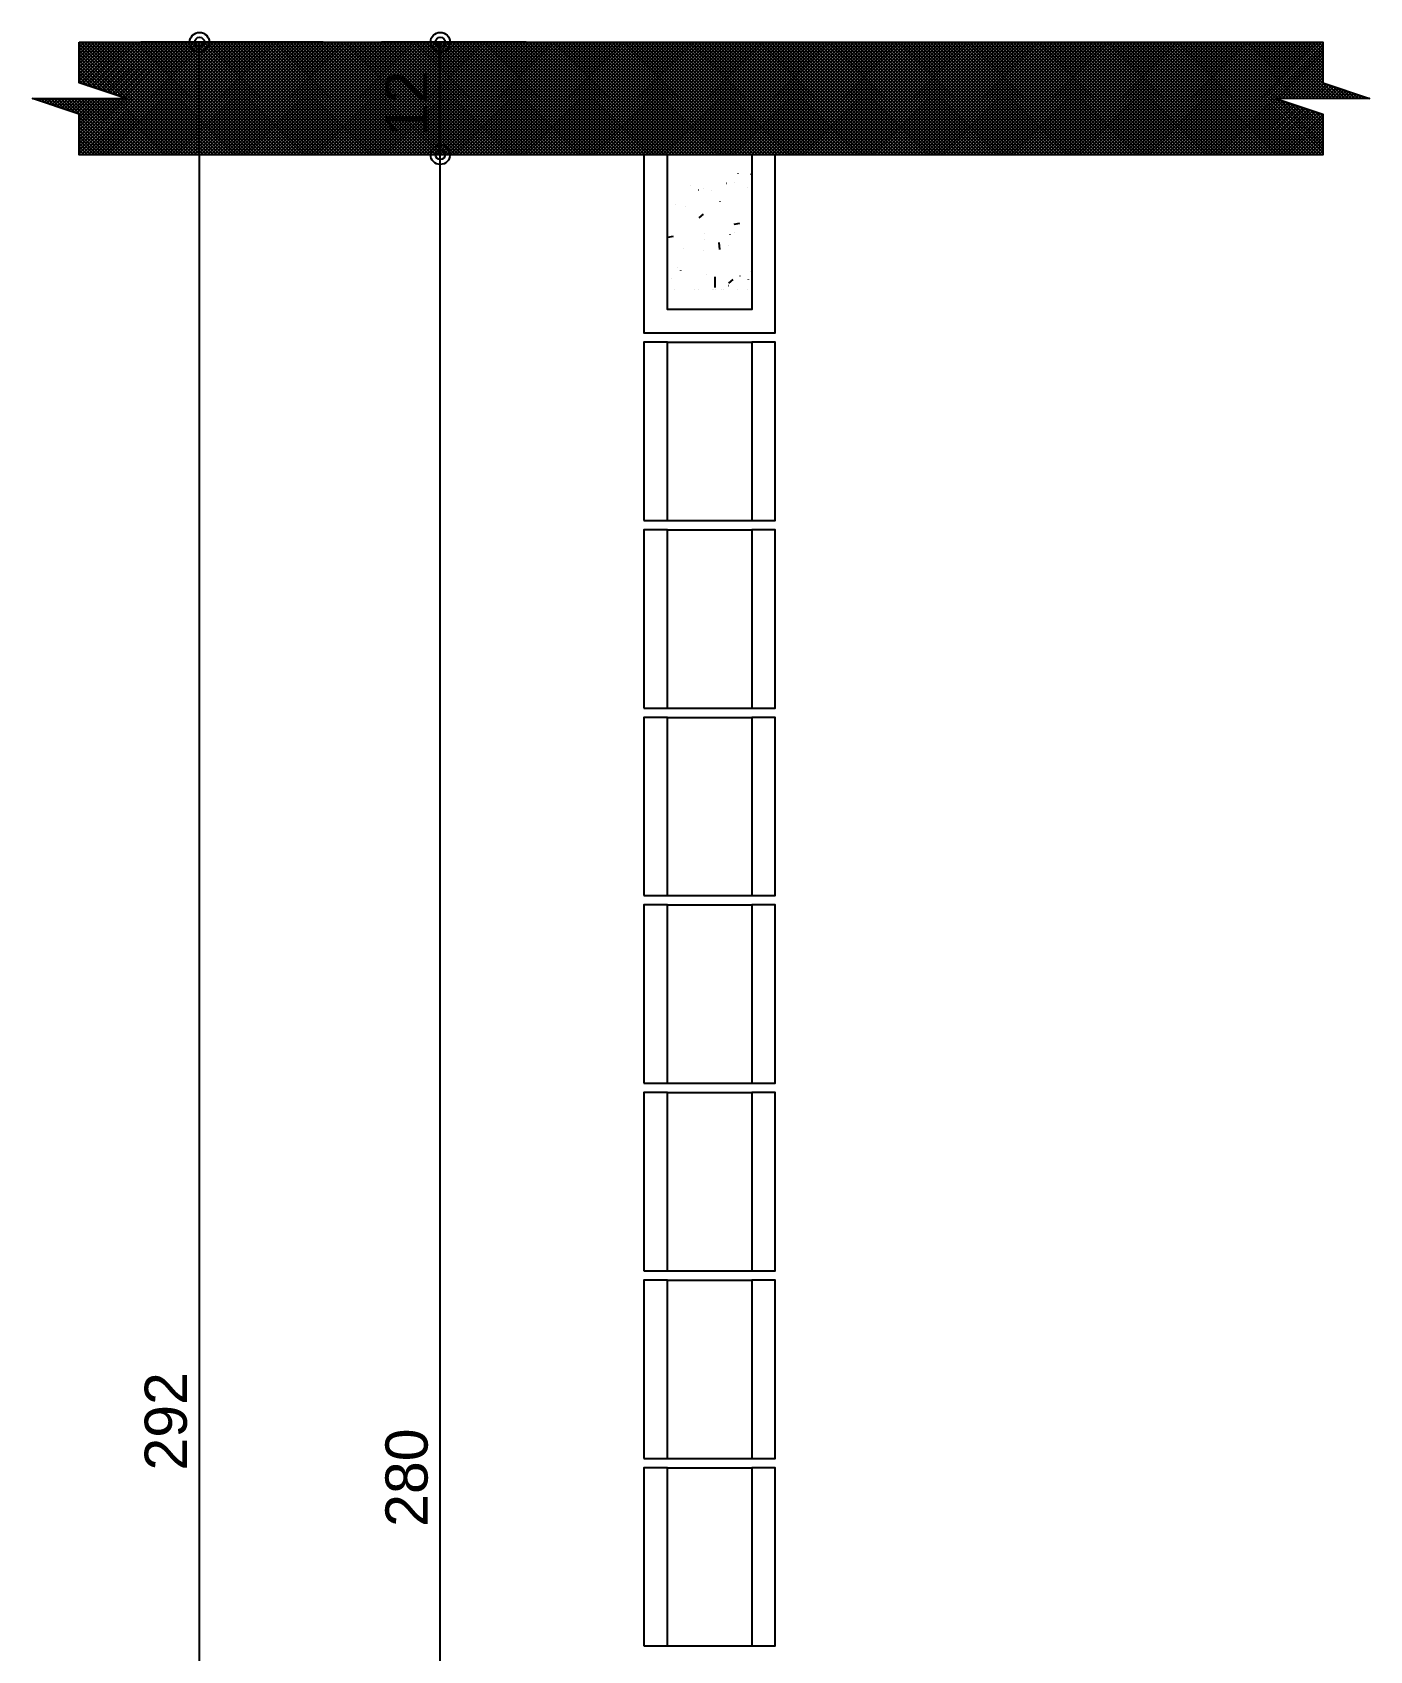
# Model space of a CAD drawing. Extents: x 0 to 119, y 0 to 84.
# Drawn here: x 14.09 to 19.79, y 35.34 to 42.24 of the extents above; entities that cross this region are included whole.
import ezdxf

# ---------------------------------------------------------------- set-up
doc = ezdxf.new("R2010")
doc.units = 0
doc.header["$MEASUREMENT"] = 0
for name, color, linetype in [('10', 252, 'CONTINUOUS'), ('29', 9, 'CONTINUOUS'), ('32', 250, 'CONTINUOUS'), ('6', 178, 'CONTINUOUS')]:
    doc.layers.add(name, color=color, linetype=linetype)
doc.styles.add('TQS_ARIAL', font='arial.ttf')

msp = doc.modelspace()

# ---------------------------------------------------------------- linework, layer by layer
at = {"layer": '10', "color": 252, "linetype": 'Continuous'}
for p, q in [((16.796902, 40.920848), (17.156902, 40.920848)), ((16.796902, 40.160848), (17.156902, 40.160848)), ((16.796902, 40.120848), (17.156902, 40.120848)), ((16.796902, 39.360848), (17.156902, 39.360848)), ((16.796902, 39.320848), (17.156902, 39.320848)), ((16.796902, 38.560848), (17.156902, 38.560848)), ((16.796902, 38.520848), (17.156902, 38.520848)), ((16.796902, 37.760848), (17.156902, 37.760848)), ((16.796902, 37.720848), (17.156902, 37.720848)), ((16.796902, 36.960848), (17.156902, 36.960848)), ((16.796902, 36.920848), (17.156902, 36.920848)), ((16.796902, 36.160848), (17.156902, 36.160848)), ((16.796902, 36.120848), (17.156902, 36.120848)), ((16.796902, 35.360848), (17.156902, 35.360848))]:
    msp.add_line(p, q, dxfattribs=at)
for points in [[(16.796902, 41.720848), (16.696902, 41.720848), (16.696902, 40.960848), (17.256902, 40.960848), (17.256902, 41.720848), (17.156902, 41.720848), (17.156902, 41.060848), (16.796902, 41.060848), (16.796902, 41.720848)], [(16.696902, 40.160848), (16.796902, 40.160848), (16.796902, 40.920848), (16.696902, 40.920848), (16.696902, 40.160848)], [(17.156902, 40.160848), (17.256902, 40.160848), (17.256902, 40.920848), (17.156902, 40.920848), (17.156902, 40.160848)], [(16.696902, 39.360848), (16.796902, 39.360848), (16.796902, 40.120848), (16.696902, 40.120848), (16.696902, 39.360848)], [(17.156902, 39.360848), (17.256902, 39.360848), (17.256902, 40.120848), (17.156902, 40.120848), (17.156902, 39.360848)], [(16.696902, 38.560848), (16.796902, 38.560848), (16.796902, 39.320848), (16.696902, 39.320848), (16.696902, 38.560848)], [(17.156902, 38.560848), (17.256902, 38.560848), (17.256902, 39.320848), (17.156902, 39.320848), (17.156902, 38.560848)], [(16.696902, 37.760848), (16.796902, 37.760848), (16.796902, 38.520848), (16.696902, 38.520848), (16.696902, 37.760848)], [(17.156902, 37.760848), (17.256902, 37.760848), (17.256902, 38.520848), (17.156902, 38.520848), (17.156902, 37.760848)], [(16.696902, 36.960848), (16.796902, 36.960848), (16.796902, 37.720848), (16.696902, 37.720848), (16.696902, 36.960848)], [(17.156902, 36.960848), (17.256902, 36.960848), (17.256902, 37.720848), (17.156902, 37.720848), (17.156902, 36.960848)], [(16.696902, 36.160848), (16.796902, 36.160848), (16.796902, 36.920848), (16.696902, 36.920848), (16.696902, 36.160848)], [(17.156902, 36.160848), (17.256902, 36.160848), (17.256902, 36.920848), (17.156902, 36.920848), (17.156902, 36.160848)], [(16.696902, 35.360848), (16.796902, 35.360848), (16.796902, 36.120848), (16.696902, 36.120848), (16.696902, 35.360848)], [(17.156902, 35.360848), (17.256902, 35.360848), (17.256902, 36.120848), (17.156902, 36.120848), (17.156902, 35.360848)]]:
    msp.add_lwpolyline(points, dxfattribs=at)
at = {"layer": '29', "color": 9, "linetype": 'Continuous'}
for p, q in [((14.290015, 41.725758), (14.765105, 42.200848)), ((14.290015, 41.7399), (14.750963, 42.200848)), ((14.290015, 41.754042), (14.736821, 42.200848)), ((14.290015, 42.036885), (14.453978, 42.200848)), ((14.290015, 42.051027), (14.439836, 42.200848)), ((14.290015, 42.065169), (14.425694, 42.200848)), ((14.290015, 42.079311), (14.411552, 42.200848)), ((14.290015, 42.093454), (14.39741, 42.200848)), ((14.290015, 42.107596), (14.383268, 42.200848)), ((14.290015, 42.121738), (14.369125, 42.200848)), ((14.290015, 42.13588), (14.354983, 42.200848)), ((14.290015, 42.150022), (14.340841, 42.200848)), ((14.290015, 42.164164), (14.326699, 42.200848)), ((14.290015, 42.178306), (14.312557, 42.200848)), ((14.290015, 42.192448), (14.298415, 42.200848)), ((14.290015, 42.193675), (14.762841, 41.720848)), ((14.290015, 42.179533), (14.748699, 41.720848)), ((14.293594, 42.026322), (14.46812, 42.200848)), ((14.296983, 42.200848), (14.776983, 41.720848)), ((14.299247, 41.720848), (14.779247, 42.200848)), ((14.3042, 42.022786), (14.482263, 42.200848)), ((14.311126, 42.200848), (14.791126, 41.720848)), ((14.313389, 41.720848), (14.793389, 42.200848)), ((14.314807, 42.019251), (14.496405, 42.200848)), ((14.325268, 42.200848), (14.805268, 41.720848)), ((14.325414, 42.015715), (14.510547, 42.200848)), ((14.327532, 41.720848), (14.807532, 42.200848)), ((14.33602, 42.01218), (14.524689, 42.200848)), ((14.33941, 42.200848), (14.81941, 41.720848)), ((14.341674, 41.720848), (14.821674, 42.200848)), ((14.346627, 42.008644), (14.538831, 42.200848)), ((14.353552, 42.200848), (14.833552, 41.720848)), ((14.355816, 41.720848), (14.835816, 42.200848)), ((14.357233, 42.005109), (14.552973, 42.200848)), ((14.367694, 42.200848), (14.847694, 41.720848)), ((14.36784, 42.001573), (14.567115, 42.200848)), ((14.369958, 41.720848), (14.849958, 42.200848)), ((14.378447, 41.998038), (14.581257, 42.200848)), ((14.381836, 42.200848), (14.861836, 41.720848)), ((14.3841, 41.720848), (14.8641, 42.200848)), ((14.389053, 41.994502), (14.5954, 42.200848)), ((14.395978, 42.200848), (14.875978, 41.720848)), ((14.398242, 41.720848), (14.878242, 42.200848)), ((14.39966, 41.990967), (14.609542, 42.200848)), ((14.410121, 42.200848), (14.890121, 41.720848)), ((14.410267, 41.987431), (14.623684, 42.200848)), ((14.412384, 41.720848), (14.892384, 42.200848)), ((14.420873, 41.983895), (14.637826, 42.200848)), ((14.424263, 42.200848), (14.904263, 41.720848)), ((14.426527, 41.720848), (14.906527, 42.200848)), ((14.43148, 41.98036), (14.651968, 42.200848)), ((14.438405, 42.200848), (14.918405, 41.720848)), ((14.440669, 41.720848), (14.920669, 42.200848)), ((14.442086, 41.976824), (14.66611, 42.200848)), ((14.452547, 42.200848), (14.932547, 41.720848)), ((14.452693, 41.973289), (14.680252, 42.200848)), ((14.454811, 41.720848), (14.934811, 42.200848)), ((14.4633, 41.969753), (14.694395, 42.200848)), ((14.466689, 42.200848), (14.946689, 41.720848)), ((14.468953, 41.720848), (14.948953, 42.200848)), ((14.473906, 41.966218), (14.708537, 42.200848)), ((14.480831, 42.200848), (14.960831, 41.720848)), ((14.483095, 41.720848), (14.963095, 42.200848)), ((14.484513, 41.962682), (14.722679, 42.200848)), ((14.494973, 42.200848), (14.974973, 41.720848)), ((14.497237, 41.720848), (14.977237, 42.200848)), ((14.509116, 42.200848), (14.989116, 41.720848)), ((14.511379, 41.720848), (14.991379, 42.200848)), ((14.523258, 42.200848), (15.003258, 41.720848)), ((14.525522, 41.720848), (15.005522, 42.200848)), ((14.5374, 42.200848), (15.0174, 41.720848)), ((14.539664, 41.720848), (15.019664, 42.200848)), ((14.551542, 42.200848), (15.031542, 41.720848)), ((14.553806, 41.720848), (15.033806, 42.200848)), ((14.565684, 42.200848), (15.045684, 41.720848)), ((14.567948, 41.720848), (15.047948, 42.200848)), ((14.579826, 42.200848), (15.059826, 41.720848)), ((14.58209, 41.720848), (15.06209, 42.200848)), ((14.593968, 42.200848), (15.073968, 41.720848)), ((14.596232, 41.720848), (15.076232, 42.200848)), ((14.60811, 42.200848), (15.08811, 41.720848)), ((14.610374, 41.720848), (15.090374, 42.200848)), ((14.622253, 42.200848), (15.102253, 41.720848)), ((14.624516, 41.720848), (15.104516, 42.200848)), ((14.636395, 42.200848), (15.116395, 41.720848)), ((14.638659, 41.720848), (15.118659, 42.200848)), ((14.650537, 42.200848), (15.130537, 41.720848)), ((14.652801, 41.720848), (15.132801, 42.200848)), ((14.664679, 42.200848), (15.144679, 41.720848)), ((14.666943, 41.720848), (15.146943, 42.200848)), ((14.678821, 42.200848), (15.158821, 41.720848)), ((14.681085, 41.720848), (15.161085, 42.200848)), ((14.692963, 42.200848), (15.172963, 41.720848)), ((14.695227, 41.720848), (15.175227, 42.200848)), ((14.707105, 42.200848), (15.187105, 41.720848)), ((14.709369, 41.720848), (15.189369, 42.200848)), ((14.721248, 42.200848), (15.201248, 41.720848)), ((14.723511, 41.720848), (15.203511, 42.200848)), ((14.73539, 42.200848), (15.21539, 41.720848)), ((14.737654, 41.720848), (15.217654, 42.200848)), ((14.749532, 42.200848), (15.229532, 41.720848)), ((14.751796, 41.720848), (15.231796, 42.200848)), ((14.763674, 42.200848), (15.243674, 41.720848)), ((14.765938, 41.720848), (15.245938, 42.200848)), ((14.777816, 42.200848), (15.257816, 41.720848)), ((14.78008, 41.720848), (15.26008, 42.200848)), ((14.791958, 42.200848), (15.271958, 41.720848)), ((14.794222, 41.720848), (15.274222, 42.200848)), ((14.8061, 42.200848), (15.2861, 41.720848)), ((14.808364, 41.720848), (15.288364, 42.200848)), ((14.820243, 42.200848), (15.300243, 41.720848)), ((14.822506, 41.720848), (15.302506, 42.200848)), ((14.834385, 42.200848), (15.314385, 41.720848)), ((14.836649, 41.720848), (15.316649, 42.200848)), ((14.848527, 42.200848), (15.328527, 41.720848)), ((14.850791, 41.720848), (15.330791, 42.200848)), ((14.862669, 42.200848), (15.342669, 41.720848)), ((14.864933, 41.720848), (15.344933, 42.200848)), ((14.876811, 42.200848), (15.356811, 41.720848)), ((14.879075, 41.720848), (15.359075, 42.200848)), ((14.890953, 42.200848), (15.370953, 41.720848)), ((14.893217, 41.720848), (15.373217, 42.200848)), ((14.905095, 42.200848), (15.385095, 41.720848)), ((14.907359, 41.720848), (15.387359, 42.200848)), ((14.919237, 42.200848), (15.399237, 41.720848)), ((14.921501, 41.720848), (15.401501, 42.200848)), ((14.93338, 42.200848), (15.41338, 41.720848)), ((14.935643, 41.720848), (15.415643, 42.200848)), ((14.947522, 42.200848), (15.427522, 41.720848)), ((14.949786, 41.720848), (15.429786, 42.200848)), ((14.961664, 42.200848), (15.441664, 41.720848)), ((14.963928, 41.720848), (15.443928, 42.200848)), ((14.975806, 42.200848), (15.455806, 41.720848)), ((14.97807, 41.720848), (15.45807, 42.200848)), ((14.989948, 42.200848), (15.469948, 41.720848)), ((14.992212, 41.720848), (15.472212, 42.200848)), ((15.00409, 42.200848), (15.48409, 41.720848)), ((15.006354, 41.720848), (15.486354, 42.200848)), ((15.018232, 42.200848), (15.498232, 41.720848)), ((15.020496, 41.720848), (15.500496, 42.200848)), ((15.032375, 42.200848), (15.512375, 41.720848)), ((15.034638, 41.720848), (15.514638, 42.200848)), ((15.046517, 42.200848), (15.526517, 41.720848)), ((15.048781, 41.720848), (15.528781, 42.200848)), ((15.060659, 42.200848), (15.540659, 41.720848)), ((15.062923, 41.720848), (15.542923, 42.200848)), ((15.074801, 42.200848), (15.554801, 41.720848)), ((15.077065, 41.720848), (15.557065, 42.200848)), ((15.088943, 42.200848), (15.568943, 41.720848)), ((15.091207, 41.720848), (15.571207, 42.200848)), ((15.103085, 42.200848), (15.583085, 41.720848)), ((15.105349, 41.720848), (15.585349, 42.200848)), ((15.117227, 42.200848), (15.597227, 41.720848)), ((15.119491, 41.720848), (15.599491, 42.200848)), ((15.131369, 42.200848), (15.611369, 41.720848)), ((15.133633, 41.720848), (15.613633, 42.200848)), ((15.145512, 42.200848), (15.625512, 41.720848)), ((15.147775, 41.720848), (15.627775, 42.200848)), ((15.159654, 42.200848), (15.639654, 41.720848)), ((15.161918, 41.720848), (15.641918, 42.200848)), ((15.173796, 42.200848), (15.653796, 41.720848)), ((15.17606, 41.720848), (15.65606, 42.200848)), ((15.187938, 42.200848), (15.667938, 41.720848)), ((15.190202, 41.720848), (15.670202, 42.200848)), ((15.20208, 42.200848), (15.68208, 41.720848)), ((15.204344, 41.720848), (15.684344, 42.200848)), ((15.216222, 42.200848), (15.696222, 41.720848)), ((15.218486, 41.720848), (15.698486, 42.200848)), ((15.230364, 42.200848), (15.710364, 41.720848)), ((15.232628, 41.720848), (15.712628, 42.200848)), ((15.244507, 42.200848), (15.724507, 41.720848)), ((15.24677, 41.720848), (15.72677, 42.200848)), ((15.258649, 42.200848), (15.738649, 41.720848)), ((15.260913, 41.720848), (15.740913, 42.200848)), ((15.272791, 42.200848), (15.752791, 41.720848)), ((15.275055, 41.720848), (15.755055, 42.200848)), ((15.286933, 42.200848), (15.766933, 41.720848)), ((15.289197, 41.720848), (15.769197, 42.200848)), ((15.301075, 42.200848), (15.781075, 41.720848)), ((15.303339, 41.720848), (15.783339, 42.200848)), ((15.315217, 42.200848), (15.795217, 41.720848)), ((15.317481, 41.720848), (15.797481, 42.200848)), ((15.329359, 42.200848), (15.809359, 41.720848)), ((15.331623, 41.720848), (15.811623, 42.200848)), ((15.343502, 42.200848), (15.823502, 41.720848)), ((15.345765, 41.720848), (15.825765, 42.200848)), ((15.357644, 42.200848), (15.837644, 41.720848)), ((15.359908, 41.720848), (15.839908, 42.200848)), ((15.371786, 42.200848), (15.851786, 41.720848)), ((15.37405, 41.720848), (15.85405, 42.200848)), ((15.385928, 42.200848), (15.865928, 41.720848)), ((15.388192, 41.720848), (15.868192, 42.200848)), ((15.40007, 42.200848), (15.88007, 41.720848)), ((15.402334, 41.720848), (15.882334, 42.200848)), ((15.414212, 42.200848), (15.894212, 41.720848)), ((15.416476, 41.720848), (15.896476, 42.200848)), ((15.428354, 42.200848), (15.908354, 41.720848)), ((15.430618, 41.720848), (15.910618, 42.200848)), ((15.442496, 42.200848), (15.922496, 41.720848)), ((15.44476, 41.720848), (15.92476, 42.200848)), ((15.456639, 42.200848), (15.936639, 41.720848)), ((15.458902, 41.720848), (15.938902, 42.200848)), ((15.470781, 42.200848), (15.950781, 41.720848)), ((15.473045, 41.720848), (15.953045, 42.200848)), ((15.484923, 42.200848), (15.964923, 41.720848)), ((15.487187, 41.720848), (15.967187, 42.200848)), ((15.499065, 42.200848), (15.979065, 41.720848)), ((15.501329, 41.720848), (15.981329, 42.200848)), ((15.513207, 42.200848), (15.993207, 41.720848)), ((15.515471, 41.720848), (15.995471, 42.200848)), ((15.527349, 42.200848), (16.007349, 41.720848)), ((15.529613, 41.720848), (16.009613, 42.200848)), ((15.541491, 42.200848), (16.021491, 41.720848)), ((15.543755, 41.720848), (16.023755, 42.200848)), ((15.555634, 42.200848), (16.035634, 41.720848)), ((15.557897, 41.720848), (16.037897, 42.200848)), ((15.569776, 42.200848), (16.049776, 41.720848)), ((15.57204, 41.720848), (16.05204, 42.200848)), ((15.583918, 42.200848), (16.063918, 41.720848)), ((15.586182, 41.720848), (16.066182, 42.200848)), ((15.59806, 42.200848), (16.07806, 41.720848)), ((15.600324, 41.720848), (16.080324, 42.200848)), ((15.612202, 42.200848), (16.092202, 41.720848)), ((15.614466, 41.720848), (16.094466, 42.200848)), ((15.626344, 42.200848), (16.106344, 41.720848)), ((15.628608, 41.720848), (16.108608, 42.200848)), ((15.640486, 42.200848), (16.120486, 41.720848)), ((15.64275, 41.720848), (16.12275, 42.200848)), ((15.654629, 42.200848), (16.134629, 41.720848)), ((15.656892, 41.720848), (16.136892, 42.200848)), ((15.668771, 42.200848), (16.148771, 41.720848)), ((15.671035, 41.720848), (16.151035, 42.200848)), ((15.682913, 42.200848), (16.162913, 41.720848)), ((15.685177, 41.720848), (16.165177, 42.200848)), ((15.697055, 42.200848), (16.177055, 41.720848)), ((15.699319, 41.720848), (16.179319, 42.200848)), ((15.711197, 42.200848), (16.191197, 41.720848)), ((15.713461, 41.720848), (16.193461, 42.200848)), ((15.725339, 42.200848), (16.205339, 41.720848)), ((15.727603, 41.720848), (16.207603, 42.200848)), ((15.739481, 42.200848), (16.219481, 41.720848)), ((15.741745, 41.720848), (16.221745, 42.200848)), ((15.753623, 42.200848), (16.233623, 41.720848)), ((15.755887, 41.720848), (16.235887, 42.200848)), ((15.767766, 42.200848), (16.247766, 41.720848)), ((15.770029, 41.720848), (16.250029, 42.200848)), ((15.781908, 42.200848), (16.261908, 41.720848)), ((15.784172, 41.720848), (16.264172, 42.200848)), ((15.79605, 42.200848), (16.27605, 41.720848)), ((15.798314, 41.720848), (16.278314, 42.200848)), ((15.810192, 42.200848), (16.290192, 41.720848)), ((15.812456, 41.720848), (16.292456, 42.200848)), ((15.824334, 42.200848), (16.304334, 41.720848)), ((15.826598, 41.720848), (16.306598, 42.200848)), ((15.838476, 42.200848), (16.318476, 41.720848)), ((15.84074, 41.720848), (16.32074, 42.200848)), ((15.852618, 42.200848), (16.332618, 41.720848)), ((15.854882, 41.720848), (16.334882, 42.200848)), ((15.866761, 42.200848), (16.346761, 41.720848)), ((15.869024, 41.720848), (16.349024, 42.200848)), ((15.880903, 42.200848), (16.360903, 41.720848)), ((15.883167, 41.720848), (16.363167, 42.200848)), ((15.895045, 42.200848), (16.375045, 41.720848)), ((15.897309, 41.720848), (16.377309, 42.200848)), ((15.909187, 42.200848), (16.389187, 41.720848)), ((15.911451, 41.720848), (16.391451, 42.200848)), ((15.923329, 42.200848), (16.403329, 41.720848)), ((15.925593, 41.720848), (16.405593, 42.200848)), ((15.937471, 42.200848), (16.417471, 41.720848)), ((15.939735, 41.720848), (16.419735, 42.200848)), ((15.951613, 42.200848), (16.431613, 41.720848)), ((15.953877, 41.720848), (16.433877, 42.200848)), ((15.965755, 42.200848), (16.445755, 41.720848)), ((15.968019, 41.720848), (16.448019, 42.200848)), ((15.979898, 42.200848), (16.459898, 41.720848)), ((15.982161, 41.720848), (16.462161, 42.200848)), ((15.99404, 42.200848), (16.47404, 41.720848)), ((15.996304, 41.720848), (16.476304, 42.200848)), ((16.008182, 42.200848), (16.488182, 41.720848)), ((16.010446, 41.720848), (16.490446, 42.200848)), ((16.022324, 42.200848), (16.502324, 41.720848)), ((16.024588, 41.720848), (16.504588, 42.200848)), ((16.036466, 42.200848), (16.516466, 41.720848)), ((16.03873, 41.720848), (16.51873, 42.200848)), ((16.050608, 42.200848), (16.530608, 41.720848)), ((16.052872, 41.720848), (16.532872, 42.200848)), ((16.06475, 42.200848), (16.54475, 41.720848)), ((16.067014, 41.720848), (16.547014, 42.200848)), ((16.078893, 42.200848), (16.558893, 41.720848)), ((16.081156, 41.720848), (16.561156, 42.200848)), ((16.093035, 42.200848), (16.573035, 41.720848)), ((16.095299, 41.720848), (16.575299, 42.200848)), ((16.107177, 42.200848), (16.587177, 41.720848)), ((16.109441, 41.720848), (16.589441, 42.200848)), ((16.121319, 42.200848), (16.601319, 41.720848)), ((16.123583, 41.720848), (16.603583, 42.200848)), ((16.135461, 42.200848), (16.615461, 41.720848)), ((16.137725, 41.720848), (16.617725, 42.200848)), ((16.149603, 42.200848), (16.629603, 41.720848)), ((16.151867, 41.720848), (16.631867, 42.200848)), ((16.163745, 42.200848), (16.643745, 41.720848)), ((16.166009, 41.720848), (16.646009, 42.200848)), ((16.177888, 42.200848), (16.657888, 41.720848)), ((16.180151, 41.720848), (16.660151, 42.200848)), ((16.19203, 42.200848), (16.67203, 41.720848)), ((16.194294, 41.720848), (16.674294, 42.200848)), ((16.206172, 42.200848), (16.686172, 41.720848)), ((16.208436, 41.720848), (16.688436, 42.200848)), ((16.220314, 42.200848), (16.700314, 41.720848)), ((16.222578, 41.720848), (16.702578, 42.200848)), ((16.234456, 42.200848), (16.714456, 41.720848)), ((16.23672, 41.720848), (16.71672, 42.200848)), ((16.248598, 42.200848), (16.728598, 41.720848)), ((16.250862, 41.720848), (16.730862, 42.200848)), ((16.26274, 42.200848), (16.74274, 41.720848)), ((16.265004, 41.720848), (16.745004, 42.200848)), ((16.276882, 42.200848), (16.756882, 41.720848)), ((16.279146, 41.720848), (16.759146, 42.200848)), ((16.291025, 42.200848), (16.771025, 41.720848)), ((16.293288, 41.720848), (16.773288, 42.200848)), ((16.305167, 42.200848), (16.785167, 41.720848)), ((16.307431, 41.720848), (16.787431, 42.200848)), ((16.319309, 42.200848), (16.799309, 41.720848)), ((16.321573, 41.720848), (16.801573, 42.200848)), ((16.333451, 42.200848), (16.813451, 41.720848)), ((16.335715, 41.720848), (16.815715, 42.200848)), ((16.347593, 42.200848), (16.827593, 41.720848)), ((16.349857, 41.720848), (16.829857, 42.200848)), ((16.361735, 42.200848), (16.841735, 41.720848)), ((16.363999, 41.720848), (16.843999, 42.200848)), ((16.375877, 42.200848), (16.855877, 41.720848)), ((16.378141, 41.720848), (16.858141, 42.200848)), ((16.39002, 42.200848), (16.87002, 41.720848)), ((16.392283, 41.720848), (16.872283, 42.200848)), ((16.404162, 42.200848), (16.884162, 41.720848)), ((16.406426, 41.720848), (16.886426, 42.200848)), ((16.418304, 42.200848), (16.898304, 41.720848)), ((16.420568, 41.720848), (16.900568, 42.200848)), ((16.432446, 42.200848), (16.912446, 41.720848)), ((16.43471, 41.720848), (16.91471, 42.200848)), ((16.446588, 42.200848), (16.926588, 41.720848)), ((16.448852, 41.720848), (16.928852, 42.200848)), ((16.46073, 42.200848), (16.94073, 41.720848)), ((16.462994, 41.720848), (16.942994, 42.200848)), ((16.474872, 42.200848), (16.954872, 41.720848)), ((16.477136, 41.720848), (16.957136, 42.200848)), ((16.489015, 42.200848), (16.969015, 41.720848)), ((16.491278, 41.720848), (16.971278, 42.200848)), ((16.503157, 42.200848), (16.983157, 41.720848)), ((16.505421, 41.720848), (16.985421, 42.200848)), ((16.517299, 42.200848), (16.997299, 41.720848)), ((16.519563, 41.720848), (16.999563, 42.200848)), ((16.531441, 42.200848), (17.011441, 41.720848)), ((16.533705, 41.720848), (17.013705, 42.200848)), ((16.545583, 42.200848), (17.025583, 41.720848)), ((16.547847, 41.720848), (17.027847, 42.200848)), ((16.559725, 42.200848), (17.039725, 41.720848)), ((16.561989, 41.720848), (17.041989, 42.200848)), ((16.573867, 42.200848), (17.053867, 41.720848)), ((16.576131, 41.720848), (17.056131, 42.200848)), ((16.588009, 42.200848), (17.068009, 41.720848)), ((16.590273, 41.720848), (17.070273, 42.200848)), ((16.602152, 42.200848), (17.082152, 41.720848)), ((16.604415, 41.720848), (17.084415, 42.200848)), ((16.616294, 42.200848), (17.096294, 41.720848)), ((16.618558, 41.720848), (17.098558, 42.200848)), ((16.630436, 42.200848), (17.110436, 41.720848)), ((16.6327, 41.720848), (17.1127, 42.200848)), ((16.644578, 42.200848), (17.124578, 41.720848)), ((16.646842, 41.720848), (17.126842, 42.200848)), ((16.65872, 42.200848), (17.13872, 41.720848)), ((16.660984, 41.720848), (17.140984, 42.200848)), ((16.672862, 42.200848), (17.152862, 41.720848)), ((16.675126, 41.720848), (17.155126, 42.200848)), ((16.687004, 42.200848), (17.167004, 41.720848)), ((16.689268, 41.720848), (17.169268, 42.200848)), ((16.701147, 42.200848), (17.181147, 41.720848)), ((16.70341, 41.720848), (17.18341, 42.200848)), ((16.715289, 42.200848), (17.195289, 41.720848)), ((16.717553, 41.720848), (17.197553, 42.200848)), ((16.729431, 42.200848), (17.209431, 41.720848)), ((16.731695, 41.720848), (17.211695, 42.200848)), ((16.743573, 42.200848), (17.223573, 41.720848)), ((16.745837, 41.720848), (17.225837, 42.200848)), ((16.757715, 42.200848), (17.237715, 41.720848)), ((16.759979, 41.720848), (17.239979, 42.200848)), ((16.771857, 42.200848), (17.251857, 41.720848)), ((16.774121, 41.720848), (17.254121, 42.200848)), ((16.785999, 42.200848), (17.265999, 41.720848)), ((16.788263, 41.720848), (17.268263, 42.200848)), ((16.800141, 42.200848), (17.280141, 41.720848)), ((16.802405, 41.720848), (17.282405, 42.200848)), ((16.814284, 42.200848), (17.294284, 41.720848)), ((16.816547, 41.720848), (17.296547, 42.200848)), ((16.828426, 42.200848), (17.308426, 41.720848)), ((16.83069, 41.720848), (17.31069, 42.200848)), ((16.842568, 42.200848), (17.322568, 41.720848)), ((16.844832, 41.720848), (17.324832, 42.200848)), ((16.85671, 42.200848), (17.33671, 41.720848)), ((16.858974, 41.720848), (17.338974, 42.200848)), ((16.870852, 42.200848), (17.350852, 41.720848)), ((16.873116, 41.720848), (17.353116, 42.200848)), ((16.884994, 42.200848), (17.364994, 41.720848)), ((16.887258, 41.720848), (17.367258, 42.200848)), ((16.899136, 42.200848), (17.379136, 41.720848)), ((16.9014, 41.720848), (17.3814, 42.200848)), ((16.913279, 42.200848), (17.393279, 41.720848)), ((16.915542, 41.720848), (17.395542, 42.200848)), ((16.927421, 42.200848), (17.407421, 41.720848)), ((16.929685, 41.720848), (17.409685, 42.200848)), ((16.941563, 42.200848), (17.421563, 41.720848)), ((16.943827, 41.720848), (17.423827, 42.200848)), ((16.955705, 42.200848), (17.435705, 41.720848)), ((16.957969, 41.720848), (17.437969, 42.200848)), ((16.969847, 42.200848), (17.449847, 41.720848)), ((16.972111, 41.720848), (17.452111, 42.200848)), ((16.983989, 42.200848), (17.463989, 41.720848)), ((16.986253, 41.720848), (17.466253, 42.200848)), ((16.998131, 42.200848), (17.478131, 41.720848)), ((17.000395, 41.720848), (17.480395, 42.200848)), ((17.012274, 42.200848), (17.492274, 41.720848)), ((17.014537, 41.720848), (17.494537, 42.200848)), ((17.026416, 42.200848), (17.506416, 41.720848)), ((17.02868, 41.720848), (17.50868, 42.200848)), ((17.040558, 42.200848), (17.520558, 41.720848)), ((17.042822, 41.720848), (17.522822, 42.200848)), ((17.0547, 42.200848), (17.5347, 41.720848)), ((17.056964, 41.720848), (17.536964, 42.200848)), ((17.068842, 42.200848), (17.548842, 41.720848)), ((17.071106, 41.720848), (17.551106, 42.200848)), ((17.082984, 42.200848), (17.562984, 41.720848)), ((17.085248, 41.720848), (17.565248, 42.200848)), ((17.097126, 42.200848), (17.577126, 41.720848)), ((17.09939, 41.720848), (17.57939, 42.200848)), ((17.111268, 42.200848), (17.591268, 41.720848)), ((17.113532, 41.720848), (17.593532, 42.200848)), ((17.125411, 42.200848), (17.605411, 41.720848)), ((17.127674, 41.720848), (17.607674, 42.200848)), ((17.139553, 42.200848), (17.619553, 41.720848)), ((17.141817, 41.720848), (17.621817, 42.200848)), ((17.153695, 42.200848), (17.633695, 41.720848)), ((17.155959, 41.720848), (17.635959, 42.200848)), ((17.167837, 42.200848), (17.647837, 41.720848)), ((17.170101, 41.720848), (17.650101, 42.200848)), ((17.181979, 42.200848), (17.661979, 41.720848)), ((17.184243, 41.720848), (17.664243, 42.200848)), ((17.196121, 42.200848), (17.676121, 41.720848)), ((17.198385, 41.720848), (17.678385, 42.200848)), ((17.210263, 42.200848), (17.690263, 41.720848)), ((17.212527, 41.720848), (17.692527, 42.200848)), ((17.224406, 42.200848), (17.704406, 41.720848)), ((17.226669, 41.720848), (17.706669, 42.200848)), ((17.238548, 42.200848), (17.718548, 41.720848)), ((17.240812, 41.720848), (17.720812, 42.200848)), ((17.25269, 42.200848), (17.73269, 41.720848)), ((17.254954, 41.720848), (17.734954, 42.200848)), ((17.266832, 42.200848), (17.746832, 41.720848)), ((17.269096, 41.720848), (17.749096, 42.200848)), ((17.280974, 42.200848), (17.760974, 41.720848)), ((17.283238, 41.720848), (17.763238, 42.200848)), ((17.295116, 42.200848), (17.775116, 41.720848)), ((17.29738, 41.720848), (17.77738, 42.200848)), ((17.309258, 42.200848), (17.789258, 41.720848)), ((17.311522, 41.720848), (17.791522, 42.200848)), ((17.323401, 42.200848), (17.803401, 41.720848)), ((17.325664, 41.720848), (17.805664, 42.200848)), ((17.337543, 42.200848), (17.817543, 41.720848)), ((17.339807, 41.720848), (17.819807, 42.200848)), ((17.351685, 42.200848), (17.831685, 41.720848)), ((17.353949, 41.720848), (17.833949, 42.200848)), ((17.365827, 42.200848), (17.845827, 41.720848)), ((17.368091, 41.720848), (17.848091, 42.200848)), ((17.379969, 42.200848), (17.859969, 41.720848)), ((17.382233, 41.720848), (17.862233, 42.200848)), ((17.394111, 42.200848), (17.874111, 41.720848)), ((17.396375, 41.720848), (17.876375, 42.200848)), ((17.408253, 42.200848), (17.888253, 41.720848)), ((17.410517, 41.720848), (17.890517, 42.200848)), ((17.422395, 42.200848), (17.902395, 41.720848)), ((17.424659, 41.720848), (17.904659, 42.200848)), ((17.436538, 42.200848), (17.916538, 41.720848)), ((17.438801, 41.720848), (17.918801, 42.200848)), ((17.45068, 42.200848), (17.93068, 41.720848)), ((17.452944, 41.720848), (17.932944, 42.200848)), ((17.464822, 42.200848), (17.944822, 41.720848)), ((17.467086, 41.720848), (17.947086, 42.200848)), ((17.478964, 42.200848), (17.958964, 41.720848)), ((17.481228, 41.720848), (17.961228, 42.200848)), ((17.493106, 42.200848), (17.973106, 41.720848)), ((17.49537, 41.720848), (17.97537, 42.200848)), ((17.507248, 42.200848), (17.987248, 41.720848)), ((17.509512, 41.720848), (17.989512, 42.200848)), ((17.52139, 42.200848), (18.00139, 41.720848)), ((17.523654, 41.720848), (18.003654, 42.200848)), ((17.535533, 42.200848), (18.015533, 41.720848)), ((17.537796, 41.720848), (18.017796, 42.200848)), ((17.549675, 42.200848), (18.029675, 41.720848)), ((17.551939, 41.720848), (18.031939, 42.200848)), ((17.563817, 42.200848), (18.043817, 41.720848)), ((17.566081, 41.720848), (18.046081, 42.200848)), ((17.577959, 42.200848), (18.057959, 41.720848)), ((17.580223, 41.720848), (18.060223, 42.200848)), ((17.592101, 42.200848), (18.072101, 41.720848)), ((17.594365, 41.720848), (18.074365, 42.200848)), ((17.606243, 42.200848), (18.086243, 41.720848)), ((17.608507, 41.720848), (18.088507, 42.200848)), ((17.620385, 42.200848), (18.100385, 41.720848)), ((17.622649, 41.720848), (18.102649, 42.200848)), ((17.634527, 42.200848), (18.114527, 41.720848)), ((17.636791, 41.720848), (18.116791, 42.200848)), ((17.64867, 42.200848), (18.12867, 41.720848)), ((17.650933, 41.720848), (18.130933, 42.200848)), ((17.662812, 42.200848), (18.142812, 41.720848)), ((17.665076, 41.720848), (18.145076, 42.200848)), ((17.676954, 42.200848), (18.156954, 41.720848)), ((17.679218, 41.720848), (18.159218, 42.200848)), ((17.691096, 42.200848), (18.171096, 41.720848)), ((17.69336, 41.720848), (18.17336, 42.200848)), ((17.705238, 42.200848), (18.185238, 41.720848)), ((17.707502, 41.720848), (18.187502, 42.200848)), ((17.71938, 42.200848), (18.19938, 41.720848)), ((17.721644, 41.720848), (18.201644, 42.200848)), ((17.733522, 42.200848), (18.213522, 41.720848)), ((17.735786, 41.720848), (18.215786, 42.200848)), ((17.747665, 42.200848), (18.227665, 41.720848)), ((17.749928, 41.720848), (18.229928, 42.200848)), ((17.761807, 42.200848), (18.241807, 41.720848)), ((17.764071, 41.720848), (18.244071, 42.200848)), ((17.775949, 42.200848), (18.255949, 41.720848)), ((17.778213, 41.720848), (18.258213, 42.200848)), ((17.790091, 42.200848), (18.270091, 41.720848)), ((17.792355, 41.720848), (18.272355, 42.200848)), ((17.804233, 42.200848), (18.284233, 41.720848)), ((17.806497, 41.720848), (18.286497, 42.200848)), ((17.818375, 42.200848), (18.298375, 41.720848)), ((17.820639, 41.720848), (18.300639, 42.200848)), ((17.832517, 42.200848), (18.312517, 41.720848)), ((17.834781, 41.720848), (18.314781, 42.200848)), ((17.84666, 42.200848), (18.32666, 41.720848)), ((17.848923, 41.720848), (18.328923, 42.200848)), ((17.860802, 42.200848), (18.340802, 41.720848)), ((17.863066, 41.720848), (18.343066, 42.200848)), ((17.874944, 42.200848), (18.354944, 41.720848)), ((17.877208, 41.720848), (18.357208, 42.200848)), ((17.889086, 42.200848), (18.369086, 41.720848)), ((17.89135, 41.720848), (18.37135, 42.200848)), ((17.903228, 42.200848), (18.383228, 41.720848)), ((17.905492, 41.720848), (18.385492, 42.200848)), ((17.91737, 42.200848), (18.39737, 41.720848)), ((17.919634, 41.720848), (18.399634, 42.200848)), ((17.931512, 42.200848), (18.411512, 41.720848)), ((17.933776, 41.720848), (18.413776, 42.200848)), ((17.945654, 42.200848), (18.425654, 41.720848)), ((17.947918, 41.720848), (18.427918, 42.200848)), ((17.959797, 42.200848), (18.439797, 41.720848)), ((17.96206, 41.720848), (18.44206, 42.200848)), ((17.973939, 42.200848), (18.453939, 41.720848)), ((17.976203, 41.720848), (18.456203, 42.200848)), ((17.988081, 42.200848), (18.468081, 41.720848)), ((17.990345, 41.720848), (18.470345, 42.200848)), ((18.002223, 42.200848), (18.482223, 41.720848)), ((18.004487, 41.720848), (18.484487, 42.200848)), ((18.016365, 42.200848), (18.496365, 41.720848)), ((18.018629, 41.720848), (18.498629, 42.200848)), ((18.030507, 42.200848), (18.510507, 41.720848)), ((18.032771, 41.720848), (18.512771, 42.200848)), ((18.044649, 42.200848), (18.524649, 41.720848)), ((18.046913, 41.720848), (18.526913, 42.200848)), ((18.058792, 42.200848), (18.538792, 41.720848)), ((18.061055, 41.720848), (18.541055, 42.200848)), ((18.072934, 42.200848), (18.552934, 41.720848)), ((18.075198, 41.720848), (18.555198, 42.200848)), ((18.087076, 42.200848), (18.567076, 41.720848)), ((18.08934, 41.720848), (18.56934, 42.200848)), ((18.101218, 42.200848), (18.581218, 41.720848)), ((18.103482, 41.720848), (18.583482, 42.200848)), ((18.11536, 42.200848), (18.59536, 41.720848)), ((18.117624, 41.720848), (18.597624, 42.200848)), ((18.129502, 42.200848), (18.609502, 41.720848)), ((18.131766, 41.720848), (18.611766, 42.200848)), ((18.143644, 42.200848), (18.623644, 41.720848)), ((18.145908, 41.720848), (18.625908, 42.200848)), ((18.157787, 42.200848), (18.637787, 41.720848)), ((18.16005, 41.720848), (18.64005, 42.200848)), ((18.171929, 42.200848), (18.651929, 41.720848)), ((18.174193, 41.720848), (18.654193, 42.200848)), ((18.186071, 42.200848), (18.666071, 41.720848)), ((18.188335, 41.720848), (18.668335, 42.200848)), ((18.200213, 42.200848), (18.680213, 41.720848)), ((18.202477, 41.720848), (18.682477, 42.200848)), ((18.214355, 42.200848), (18.694355, 41.720848)), ((18.216619, 41.720848), (18.696619, 42.200848)), ((18.228497, 42.200848), (18.708497, 41.720848)), ((18.230761, 41.720848), (18.710761, 42.200848)), ((18.242639, 42.200848), (18.722639, 41.720848)), ((18.244903, 41.720848), (18.724903, 42.200848)), ((18.256781, 42.200848), (18.736781, 41.720848)), ((18.259045, 41.720848), (18.739045, 42.200848)), ((18.270924, 42.200848), (18.750924, 41.720848)), ((18.273187, 41.720848), (18.753187, 42.200848)), ((18.285066, 42.200848), (18.765066, 41.720848)), ((18.28733, 41.720848), (18.76733, 42.200848)), ((18.299208, 42.200848), (18.779208, 41.720848)), ((18.301472, 41.720848), (18.781472, 42.200848)), ((18.31335, 42.200848), (18.79335, 41.720848)), ((18.315614, 41.720848), (18.795614, 42.200848)), ((18.327492, 42.200848), (18.807492, 41.720848)), ((18.329756, 41.720848), (18.809756, 42.200848)), ((18.341634, 42.200848), (18.821634, 41.720848)), ((18.343898, 41.720848), (18.823898, 42.200848)), ((18.355776, 42.200848), (18.835776, 41.720848)), ((18.35804, 41.720848), (18.83804, 42.200848)), ((18.369919, 42.200848), (18.849919, 41.720848)), ((18.372182, 41.720848), (18.852182, 42.200848)), ((18.384061, 42.200848), (18.864061, 41.720848)), ((18.386325, 41.720848), (18.866325, 42.200848)), ((18.398203, 42.200848), (18.878203, 41.720848)), ((18.400467, 41.720848), (18.880467, 42.200848)), ((18.412345, 42.200848), (18.892345, 41.720848)), ((18.414609, 41.720848), (18.894609, 42.200848)), ((18.426487, 42.200848), (18.906487, 41.720848)), ((18.428751, 41.720848), (18.908751, 42.200848)), ((18.440629, 42.200848), (18.920629, 41.720848)), ((18.442893, 41.720848), (18.922893, 42.200848)), ((18.454771, 42.200848), (18.934771, 41.720848)), ((18.457035, 41.720848), (18.937035, 42.200848)), ((18.468913, 42.200848), (18.948913, 41.720848)), ((18.471177, 41.720848), (18.951177, 42.200848)), ((18.483056, 42.200848), (18.963056, 41.720848)), ((18.485319, 41.720848), (18.965319, 42.200848)), ((18.497198, 42.200848), (18.977198, 41.720848)), ((18.499462, 41.720848), (18.979462, 42.200848)), ((18.51134, 42.200848), (18.99134, 41.720848)), ((18.513604, 41.720848), (18.993604, 42.200848)), ((18.525482, 42.200848), (19.005482, 41.720848)), ((18.527746, 41.720848), (19.007746, 42.200848)), ((18.539624, 42.200848), (19.019624, 41.720848)), ((18.541888, 41.720848), (19.021888, 42.200848)), ((18.553766, 42.200848), (19.033766, 41.720848)), ((18.55603, 41.720848), (19.03603, 42.200848)), ((18.567908, 42.200848), (19.047908, 41.720848)), ((18.570172, 41.720848), (19.050172, 42.200848)), ((18.582051, 42.200848), (19.062051, 41.720848)), ((18.584314, 41.720848), (19.064314, 42.200848)), ((18.596193, 42.200848), (19.076193, 41.720848)), ((18.598457, 41.720848), (19.078457, 42.200848)), ((18.610335, 42.200848), (19.090335, 41.720848)), ((18.612599, 41.720848), (19.092599, 42.200848)), ((18.624477, 42.200848), (19.104477, 41.720848)), ((18.626741, 41.720848), (19.106741, 42.200848)), ((18.638619, 42.200848), (19.118619, 41.720848)), ((18.640883, 41.720848), (19.120883, 42.200848)), ((18.652761, 42.200848), (19.132761, 41.720848)), ((18.655025, 41.720848), (19.135025, 42.200848)), ((18.666903, 42.200848), (19.146903, 41.720848)), ((18.669167, 41.720848), (19.149167, 42.200848)), ((18.681046, 42.200848), (19.161046, 41.720848)), ((18.683309, 41.720848), (19.163309, 42.200848)), ((18.695188, 42.200848), (19.175188, 41.720848)), ((18.697452, 41.720848), (19.177452, 42.200848)), ((18.70933, 42.200848), (19.18933, 41.720848)), ((18.711594, 41.720848), (19.191594, 42.200848)), ((18.723472, 42.200848), (19.203472, 41.720848)), ((18.725736, 41.720848), (19.205736, 42.200848)), ((18.737614, 42.200848), (19.217614, 41.720848)), ((18.739878, 41.720848), (19.219878, 42.200848)), ((18.751756, 42.200848), (19.231756, 41.720848)), ((18.75402, 41.720848), (19.23402, 42.200848)), ((18.765898, 42.200848), (19.245898, 41.720848)), ((18.768162, 41.720848), (19.248162, 42.200848)), ((18.78004, 42.200848), (19.26004, 41.720848)), ((18.782304, 41.720848), (19.262304, 42.200848)), ((18.794183, 42.200848), (19.274183, 41.720848)), ((18.796446, 41.720848), (19.276446, 42.200848)), ((18.808325, 42.200848), (19.288325, 41.720848)), ((18.810589, 41.720848), (19.290589, 42.200848)), ((18.822467, 42.200848), (19.302467, 41.720848)), ((18.824731, 41.720848), (19.304731, 42.200848)), ((18.836609, 42.200848), (19.316609, 41.720848)), ((18.838873, 41.720848), (19.318873, 42.200848)), ((18.850751, 42.200848), (19.330751, 41.720848)), ((18.853015, 41.720848), (19.333015, 42.200848)), ((18.864893, 42.200848), (19.344893, 41.720848)), ((18.867157, 41.720848), (19.347157, 42.200848)), ((18.879035, 42.200848), (19.359035, 41.720848)), ((18.881299, 41.720848), (19.361299, 42.200848)), ((18.893178, 42.200848), (19.373178, 41.720848)), ((18.895441, 41.720848), (19.375441, 42.200848)), ((18.90732, 42.200848), (19.38732, 41.720848)), ((18.909584, 41.720848), (19.389584, 42.200848)), ((18.921462, 42.200848), (19.401462, 41.720848)), ((18.923726, 41.720848), (19.403726, 42.200848)), ((18.935604, 42.200848), (19.415604, 41.720848)), ((18.937868, 41.720848), (19.417868, 42.200848)), ((18.949746, 42.200848), (19.429746, 41.720848)), ((18.95201, 41.720848), (19.43201, 42.200848)), ((18.963888, 42.200848), (19.443888, 41.720848)), ((18.966152, 41.720848), (19.446152, 42.200848)), ((18.97803, 42.200848), (19.45803, 41.720848)), ((18.980294, 41.720848), (19.460294, 42.200848)), ((18.992173, 42.200848), (19.472173, 41.720848)), ((18.994436, 41.720848), (19.474436, 42.200848)), ((19.006315, 42.200848), (19.486315, 41.720848)), ((19.008579, 41.720848), (19.488579, 42.200848)), ((19.020457, 42.200848), (19.500457, 41.720848)), ((19.022721, 41.720848), (19.502721, 42.200848)), ((19.034599, 42.200848), (19.514599, 41.720848)), ((19.036863, 41.720848), (19.516863, 42.200848)), ((19.048741, 42.200848), (19.528741, 41.720848)), ((19.051005, 41.720848), (19.531005, 42.200848)), ((19.062883, 42.200848), (19.542883, 41.720848)), ((19.065147, 41.720848), (19.545147, 42.200848)), ((19.077025, 42.200848), (19.557025, 41.720848)), ((19.079289, 41.720848), (19.559289, 42.200848)), ((19.091167, 42.200848), (19.571167, 41.720848)), ((19.093431, 41.720848), (19.573431, 42.200848)), ((19.10531, 42.200848), (19.58531, 41.720848)), ((19.107573, 41.720848), (19.587573, 42.200848)), ((19.119452, 42.200848), (19.590686, 41.729614)), ((19.121716, 41.720848), (19.590686, 42.189819)), ((19.133594, 42.200848), (19.590686, 41.743756)), ((19.135858, 41.720848), (19.590686, 42.175677)), ((19.147736, 42.200848), (19.590686, 41.757898)), ((19.161878, 42.200848), (19.401878, 41.960848)), ((19.17602, 42.200848), (19.41602, 41.960848)), ((19.190162, 42.200848), (19.430162, 41.960848)), ((19.204305, 42.200848), (19.444305, 41.960848)), ((19.218447, 42.200848), (19.458447, 41.960848)), ((19.232589, 42.200848), (19.472589, 41.960848)), ((19.246731, 42.200848), (19.486731, 41.960848)), ((19.260873, 42.200848), (19.500873, 41.960848)), ((19.275015, 42.200848), (19.515015, 41.960848)), ((19.289157, 42.200848), (19.529157, 41.960848)), ((19.3033, 42.200848), (19.5433, 41.960848)), ((19.317442, 42.200848), (19.557442, 41.960848)), ((19.331584, 42.200848), (19.571584, 41.960848)), ((19.345726, 42.200848), (19.585726, 41.960848)), ((19.359868, 42.200848), (19.599868, 41.960848)), ((19.37401, 42.200848), (19.61401, 41.960848)), ((19.388152, 42.200848), (19.628152, 41.960848)), ((19.402294, 42.200848), (19.642294, 41.960848)), ((19.416437, 42.200848), (19.656437, 41.960848)), ((19.430579, 42.200848), (19.590686, 42.040741)), ((19.444721, 42.200848), (19.590686, 42.054883)), ((19.458863, 42.200848), (19.590686, 42.069025)), ((19.473005, 42.200848), (19.590686, 42.083168)), ((19.487147, 42.200848), (19.590686, 42.09731)), ((19.501289, 42.200848), (19.590686, 42.111452)), ((19.515432, 42.200848), (19.590686, 42.125594)), ((19.529574, 42.200848), (19.590686, 42.139736)), ((19.543716, 42.200848), (19.590686, 42.153878)), ((19.557858, 42.200848), (19.590686, 42.16802)), ((19.572, 42.200848), (19.590686, 42.182162)), ((19.586142, 42.200848), (19.590686, 42.196305)), ((14.290015, 42.165391), (14.734557, 41.720848)), ((14.290015, 42.151248), (14.475615, 41.965648)), ((14.290015, 42.137106), (14.454402, 41.972719)), ((14.290015, 42.122964), (14.433189, 41.97979)), ((14.290015, 42.108822), (14.411976, 41.986861)), ((19.15, 41.720848), (19.590686, 42.161534)), ((19.404142, 41.960848), (19.590686, 42.147392)), ((19.418284, 41.960848), (19.590686, 42.13325)), ((19.432426, 41.960848), (19.590686, 42.119108)), ((19.446568, 41.960848), (19.590686, 42.104966)), ((14.290015, 42.09468), (14.390762, 41.993932)), ((14.290015, 42.080538), (14.369549, 42.001003)), ((14.290015, 42.066396), (14.348336, 42.008074)), ((14.290015, 42.052253), (14.327123, 42.015145)), ((14.290015, 42.038111), (14.30591, 42.022217)), ((19.460711, 41.960848), (19.590686, 42.090824)), ((19.474853, 41.960848), (19.590686, 42.076682)), ((19.488995, 41.960848), (19.590686, 42.062539)), ((19.503137, 41.960848), (19.590686, 42.048397)), ((19.517279, 41.960848), (19.590686, 42.034255)), ((19.531421, 41.960848), (19.596237, 42.025664)), ((19.545563, 41.960848), (19.606844, 42.022129)), ((19.559705, 41.960848), (19.61745, 42.018593)), ((19.573848, 41.960848), (19.628057, 42.015058)), ((19.58799, 41.960848), (19.638664, 42.011522)), ((19.602132, 41.960848), (19.64927, 42.007987)), ((19.610525, 42.020902), (19.670579, 41.960848)), ((19.616274, 41.960848), (19.659877, 42.004451)), ((19.630416, 41.960848), (19.670484, 42.000916)), ((19.631739, 42.013831), (19.684721, 41.960848)), ((19.644558, 41.960848), (19.68109, 41.99738)), ((19.652952, 42.00676), (19.698863, 41.960848)), ((19.6587, 41.960848), (19.691697, 41.993845)), ((19.672843, 41.960848), (19.702303, 41.990309)), ((19.674165, 41.999689), (19.713005, 41.960848)), ((19.686985, 41.960848), (19.71291, 41.986774)), ((19.695378, 41.992617), (19.727147, 41.960848)), ((19.701127, 41.960848), (19.723517, 41.983238)), ((19.715269, 41.960848), (19.734123, 41.979703)), ((19.716591, 41.985546), (19.741289, 41.960848)), ((19.729411, 41.960848), (19.74473, 41.976167)), ((19.737804, 41.978475), (19.755432, 41.960848)), ((19.743553, 41.960848), (19.755336, 41.972631)), ((19.757695, 41.960848), (19.765943, 41.969096)), ((19.759018, 41.971404), (19.769574, 41.960848)), ((19.771838, 41.960848), (19.77655, 41.96556)), ((19.780231, 41.964333), (19.783716, 41.960848)), ((19.78598, 41.960848), (19.787156, 41.962025)), ((14.098135, 41.958142), (14.100841, 41.960848)), ((14.098577, 41.960848), (14.102858, 41.956567)), ((14.108741, 41.954606), (14.114983, 41.960848)), ((14.112719, 41.960848), (14.124072, 41.949496)), ((14.119348, 41.951071), (14.129125, 41.960848)), ((14.126862, 41.960848), (14.145285, 41.942425)), ((14.129954, 41.947535), (14.143268, 41.960848)), ((14.140561, 41.944), (14.15741, 41.960848)), ((14.141004, 41.960848), (14.166498, 41.935354)), ((14.151168, 41.940464), (14.171552, 41.960848)), ((14.155146, 41.960848), (14.187711, 41.928283)), ((14.161774, 41.936929), (14.185694, 41.960848)), ((14.169288, 41.960848), (14.208925, 41.921212)), ((14.172381, 41.933393), (14.199836, 41.960848)), ((14.182987, 41.929857), (14.213978, 41.960848)), ((14.18343, 41.960848), (14.230138, 41.914141)), ((14.193594, 41.926322), (14.22812, 41.960848)), ((14.197572, 41.960848), (14.251351, 41.90707)), ((14.204201, 41.922786), (14.242263, 41.960848)), ((14.211714, 41.960848), (14.272564, 41.899998)), ((14.214807, 41.919251), (14.256405, 41.960848)), ((14.225414, 41.915715), (14.270547, 41.960848)), ((14.225857, 41.960848), (14.465857, 41.720848)), ((14.23602, 41.91218), (14.284689, 41.960848)), ((14.239999, 41.960848), (14.479999, 41.720848)), ((14.246627, 41.908644), (14.298831, 41.960848)), ((14.254141, 41.960848), (14.494141, 41.720848)), ((14.257234, 41.905109), (14.312973, 41.960848)), ((14.26784, 41.901573), (14.327115, 41.960848)), ((14.268283, 41.960848), (14.508283, 41.720848)), ((14.278447, 41.898038), (14.341257, 41.960848)), ((14.282425, 41.960848), (14.522425, 41.720848)), ((14.290015, 41.768184), (14.482679, 41.960848)), ((14.290015, 41.782327), (14.468537, 41.960848)), ((14.290015, 41.796469), (14.454395, 41.960848)), ((14.290015, 41.810611), (14.440252, 41.960848)), ((14.290015, 41.824753), (14.42611, 41.960848)), ((14.290015, 41.838895), (14.411968, 41.960848)), ((14.290015, 41.853037), (14.397826, 41.960848)), ((14.290015, 41.867179), (14.383684, 41.960848)), ((14.290015, 41.881322), (14.369542, 41.960848)), ((14.290015, 41.894182), (14.3554, 41.960848)), ((14.296567, 41.960848), (14.536567, 41.720848)), ((14.310709, 41.960848), (14.550709, 41.720848)), ((14.324851, 41.960848), (14.564851, 41.720848)), ((14.338994, 41.960848), (14.578994, 41.720848)), ((14.353136, 41.960848), (14.593136, 41.720848)), ((14.367278, 41.960848), (14.607278, 41.720848)), ((14.38142, 41.960848), (14.62142, 41.720848)), ((14.395562, 41.960848), (14.635562, 41.720848)), ((14.409704, 41.960848), (14.649704, 41.720848)), ((14.423846, 41.960848), (14.663846, 41.720848)), ((14.437989, 41.960848), (14.677989, 41.720848)), ((14.452131, 41.960848), (14.692131, 41.720848)), ((14.466273, 41.960848), (14.706273, 41.720848)), ((14.480415, 41.960848), (14.720415, 41.720848)), ((19.164142, 41.720848), (19.400778, 41.957484)), ((19.178284, 41.720848), (19.411385, 41.953949)), ((19.192426, 41.720848), (19.421991, 41.950413)), ((19.206568, 41.720848), (19.432598, 41.946878)), ((19.220711, 41.720848), (19.443204, 41.943342)), ((19.234853, 41.720848), (19.453811, 41.939807)), ((19.248995, 41.720848), (19.464418, 41.936271)), ((19.263137, 41.720848), (19.475024, 41.932736)), ((19.277279, 41.720848), (19.485631, 41.9292)), ((19.291421, 41.720848), (19.496237, 41.925664)), ((19.305563, 41.720848), (19.506844, 41.922129)), ((19.319705, 41.720848), (19.517451, 41.918593)), ((19.333848, 41.720848), (19.528057, 41.915058)), ((19.34799, 41.720848), (19.538664, 41.911522)), ((19.362132, 41.720848), (19.54927, 41.907987)), ((19.376274, 41.720848), (19.559877, 41.904451)), ((19.390416, 41.720848), (19.570484, 41.900916)), ((19.404558, 41.720848), (19.58109, 41.89738)), ((19.407474, 41.955252), (19.590686, 41.772041)), ((19.428687, 41.948181), (19.590686, 41.786183)), ((19.449901, 41.94111), (19.590686, 41.800325)), ((19.471114, 41.934039), (19.590686, 41.814467)), ((19.492327, 41.926968), (19.590686, 41.828609)), ((19.51354, 41.919897), (19.590686, 41.842751)), ((19.534754, 41.912826), (19.590686, 41.856893)), ((19.555967, 41.905755), (19.590686, 41.871035)), ((19.57718, 41.898684), (19.590686, 41.885178)), ((14.290015, 41.882548), (14.451714, 41.720848)), ((14.290015, 41.868406), (14.437572, 41.720848)), ((14.290015, 41.854264), (14.42343, 41.720848)), ((14.290015, 41.840121), (14.409288, 41.720848)), ((14.290015, 41.825979), (14.395146, 41.720848)), ((19.4187, 41.720848), (19.590686, 41.892834)), ((19.432843, 41.720848), (19.590686, 41.878692)), ((19.446985, 41.720848), (19.590686, 41.86455)), ((19.461127, 41.720848), (19.590686, 41.850407)), ((19.475269, 41.720848), (19.590686, 41.836265)), ((14.290015, 41.811837), (14.381004, 41.720848)), ((14.290015, 41.797695), (14.366862, 41.720848)), ((14.290015, 41.783553), (14.352719, 41.720848)), ((14.290015, 41.769411), (14.338577, 41.720848)), ((14.290015, 41.755269), (14.324435, 41.720848)), ((19.489411, 41.720848), (19.590686, 41.822123)), ((19.503553, 41.720848), (19.590686, 41.807981)), ((19.517695, 41.720848), (19.590686, 41.793839)), ((19.531838, 41.720848), (19.590686, 41.779697)), ((19.54598, 41.720848), (19.590686, 41.765555)), ((14.290015, 41.741126), (14.310293, 41.720848)), ((14.290015, 41.726984), (14.296151, 41.720848)), ((19.560122, 41.720848), (19.590686, 41.751412)), ((19.574264, 41.720848), (19.590686, 41.73727)), ((19.588406, 41.720848), (19.590686, 41.723128)), ((17.09915, 41.639565), (17.099202, 41.639962)), ((17.152646, 41.636389), (17.157552, 41.640506)), ((16.797552, 41.565664), (16.797552, 41.565664)), ((16.797552, 41.565664), (16.797552, 41.565664)), ((16.797552, 41.565664), (16.797552, 41.565664)), ((16.797552, 41.553418), (16.797552, 41.553418)), ((16.80045, 41.56579), (16.80085, 41.565808)), ((16.894344, 41.589661), (16.894588, 41.589978)), ((16.930326, 41.571461), (16.930726, 41.571478)), ((16.951877, 41.578308), (16.952267, 41.578394)), ((16.986264, 41.568774), (16.986316, 41.569171)), ((17.049506, 41.599952), (17.049897, 41.600038)), ((17.083587, 41.601908), (17.08383, 41.602225)), ((17.137329, 41.580499), (17.137729, 41.580516)), ((16.797552, 41.544095), (16.797552, 41.544095)), ((16.797552, 41.544095), (16.797552, 41.544095)), ((16.797552, 41.544095), (16.797552, 41.544095)), ((16.83286, 41.509532), (16.833103, 41.509849)), ((16.873378, 41.497983), (16.87343, 41.49838)), ((17.022102, 41.521779), (17.022345, 41.522097)), ((17.155614, 41.513754), (17.156004, 41.513841)), ((16.797552, 41.463518), (16.797552, 41.463518)), ((16.797552, 41.463518), (16.797552, 41.463518)), ((16.797552, 41.434374), (16.797552, 41.434374)), ((16.797552, 41.434374), (16.797552, 41.434374)), ((16.797552, 41.434374), (16.797552, 41.434374)), ((16.932025, 41.451266), (16.950411, 41.466693)), ((17.082183, 41.424361), (17.105742, 41.428941)), ((16.797552, 41.378366), (16.797552, 41.378366)), ((16.797552, 41.378366), (16.797552, 41.378366)), ((16.797552, 41.378366), (16.797552, 41.378366)), ((16.797552, 41.369034), (16.797552, 41.369034)), ((16.799475, 41.369408), (16.823034, 41.373988)), ((16.95341, 41.38517), (16.95381, 41.385188)), ((16.955165, 41.359595), (16.955555, 41.359682)), ((17.02011, 41.316863), (17.017496, 41.346749)), ((17.065109, 41.380996), (17.065161, 41.381393)), ((17.083287, 41.390841), (17.083686, 41.390858)), ((16.797552, 41.33843), (16.797552, 41.33843)), ((16.797552, 41.324653), (16.797552, 41.324653)), ((16.797552, 41.324653), (16.797552, 41.324653)), ((16.866989, 41.319633), (16.867233, 41.31995)), ((16.952223, 41.310205), (16.952275, 41.310602)), ((17.056231, 41.331881), (17.056475, 41.332198)), ((16.797552, 41.229141), (16.797552, 41.229141)), ((16.797552, 41.214932), (16.797552, 41.214932)), ((16.839337, 41.239414), (16.839389, 41.239811)), ((16.854298, 41.227513), (16.854688, 41.227599)), ((16.963213, 41.210656), (16.963456, 41.210974)), ((17.10637, 41.204551), (17.10677, 41.204568)), ((17.152455, 41.222904), (17.152698, 41.223221)), ((16.797552, 41.191067), (16.797552, 41.191067)), ((16.797552, 41.191067), (16.797552, 41.191067)), ((16.81265, 41.191726), (16.81305, 41.191744)), ((16.827228, 41.147436), (16.827228, 41.147436)), ((16.827228, 41.147436), (16.827228, 41.147436)), ((16.827228, 41.147436), (16.827228, 41.147436)), ((16.914702, 41.147436), (16.914702, 41.147436)), ((16.914702, 41.147436), (16.914702, 41.147436)), ((16.914702, 41.147436), (16.914702, 41.147436)), ((16.930794, 41.147436), (16.930794, 41.147436)), ((16.930794, 41.147436), (16.930794, 41.147436)), ((16.930794, 41.147436), (16.930794, 41.147436)), ((16.988014, 41.147436), (16.988014, 41.147436)), ((16.991772, 41.147436), (16.991772, 41.147436)), ((17.001398, 41.154477), (17.000468, 41.199467)), ((17.001544, 41.147436), (17.001544, 41.147436)), ((17.028709, 41.147436), (17.028709, 41.147436)), ((17.03436, 41.147436), (17.03436, 41.147436)), ((17.03436, 41.147436), (17.03436, 41.147436)), ((17.03436, 41.147436), (17.03436, 41.147436)), ((17.034933, 41.147436), (17.034933, 41.147436)), ((17.058035, 41.162959), (17.058425, 41.163046)), ((17.059138, 41.172969), (17.077523, 41.188396)), ((17.094546, 41.147436), (17.094546, 41.147436)), ((17.094546, 41.147436), (17.094546, 41.147436)), ((17.094546, 41.147436), (17.094546, 41.147436)), ((17.137926, 41.147436), (17.137926, 41.147436)), ((17.137926, 41.147436), (17.137926, 41.147436)), ((17.143405, 41.189055), (17.143457, 41.189451))]:
    msp.add_line(p, q, dxfattribs=at)
msp.add_lwpolyline([(14.290015, 42.200848), (19.590686, 42.200848), (19.590686, 42.027515), (19.790686, 41.960848), (19.390686, 41.960848), (19.590686, 41.894182), (19.590686, 41.720848), (14.290015, 41.720848), (14.290015, 41.894182), (14.090015, 41.960848), (14.490015, 41.960848), (14.290015, 42.027515), (14.290015, 42.200848)], dxfattribs=at)
at = {"layer": '32', "color": 250, "linetype": 'Continuous'}
for p, q in [((14.290015, 42.200848), (14.290015, 42.200848)), ((15.328969, 42.200848), (14.552607, 42.200848)), ((14.802607, 30.520848), (14.802607, 42.200848)), ((15.578969, 42.200848), (15.578969, 42.200848)), ((16.194625, 42.200848), (15.578969, 42.200848)), ((15.828969, 41.720848), (15.828969, 42.200848)), ((15.891438, 42.200848), (15.891438, 42.200848)), ((16.444625, 42.200848), (16.444625, 42.200848)), ((15.769947, 41.720848), (15.211036, 41.720848)), ((15.769947, 41.720848), (15.211036, 41.720848)), ((15.769947, 41.720848), (15.578969, 41.720848)), ((16.446902, 41.720848), (15.578969, 41.720848)), ((15.828969, 30.520848), (15.828969, 41.720848)), ((16.019947, 41.720848), (16.019947, 41.720848)), ((16.019947, 41.720848), (16.019947, 41.720848)), ((16.019947, 41.720848), (16.019947, 41.720848)), ((16.696902, 41.720848), (16.696902, 41.720848))]:
    msp.add_line(p, q, dxfattribs=at)
for centre, radius in [((14.802607, 42.200848), 0.041625), ((15.828969, 42.200848), 0.041625), ((14.802607, 42.200848), 0.02075), ((15.828969, 42.200848), 0.02075), ((15.828969, 41.720848), 0.041625), ((15.828969, 41.720848), 0.041625), ((15.828969, 41.720848), 0.02075), ((15.828969, 41.720848), 0.02075)]:
    msp.add_circle(centre, radius, dxfattribs=at)
at = {"layer": '6', "color": 178, "linetype": 'Continuous'}
msp.add_lwpolyline([(14.290015, 42.200848), (19.590686, 42.200848), (19.590686, 42.027515), (19.790686, 41.960848), (19.390686, 41.960848), (19.590686, 41.894182), (19.590686, 41.720848), (14.290015, 41.720848), (14.290015, 41.894182), (14.090015, 41.960848), (14.490015, 41.960848), (14.290015, 42.027515), (14.290015, 42.200848)], dxfattribs=at)

# ---------------------------------------------------------------- texts
at = {"layer": '32', "color": 250, "linetype": 'Continuous', "style": 'TQS_ARIAL'}
for s, p in [('12', (15.774969, 41.798848)), ('292', (14.748607, 36.108848)), ('280', (15.774969, 35.868848))]:
    msp.add_text(s, height=0.18, rotation=90, dxfattribs=at).set_placement(p)

doc.saveas('drawing.dxf')
